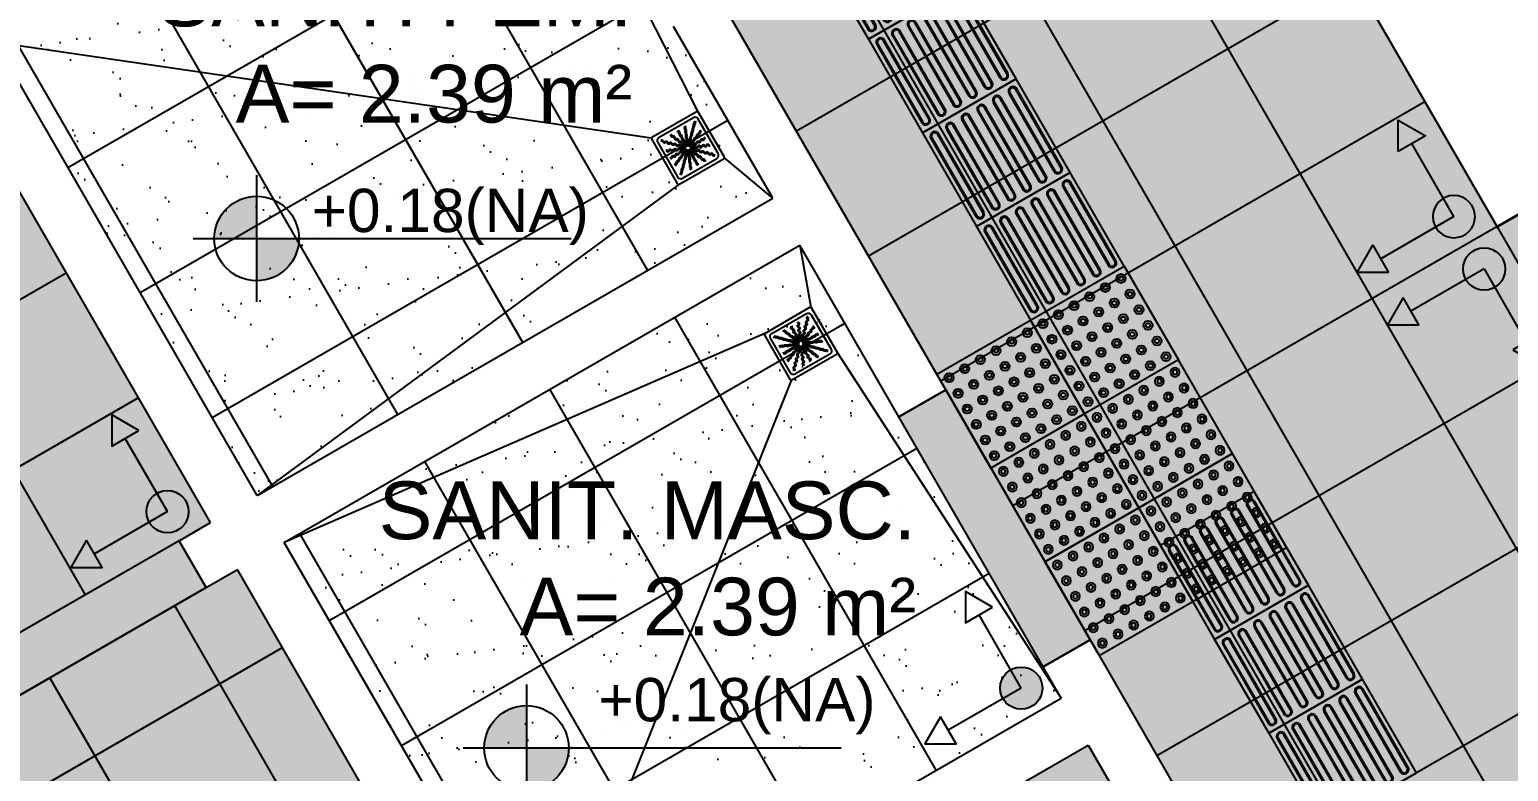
# Model space of a CAD drawing. Header units: millimetres. Extents: x 302 to 436, y 121 to 202.
# Drawn here: x 359.771 to 363.871, y 169.625 to 171.682 of the extents above; entities that cross this region are included whole.
import ezdxf

# ---------------------------------------------------------------- set-up
doc = ezdxf.new("R2010")
doc.units = ezdxf.units.MM
for name, color, linetype in [('01', 1, 'Continuous'), ('A-PAREDE', 5, 'Continuous'), ('A-PISOS', 2, 'Continuous'), ('A-PISOS-NIVEL', 1, 'Continuous'), ('A-SOLEIRA', 1, 'Continuous'), ('AR-ESQ', 2, 'Continuous'), ('AR-HACH', 252, 'Continuous'), ('AR-ID-PIS', 1, 'Continuous'), ('ARQ-CTA-1_025', 1, 'Continuous'), ('ARQ-SMB-1_050', 1, 'Continuous'), ('ARQ-SMB-1_100', 1, 'Continuous'), ('ARQ-TXT-1_100', 2, 'Continuous'), ('ARQ_PISOTÁTIL', 8, 'Continuous')]:
    doc.layers.add(name, color=color, linetype=linetype)
doc.styles.add('ESC-50-A20', font='arial.ttf', dxfattribs={"height": 0.1})
pattern_1 = [(37.5, (148.40046, 130.1281), (-0.00640013, 0.1957653), [0, -0.154432, 0, -0.17272, 0, -0.1651]), (7.5, (148.40046, 130.1281), (0.1798093, 0.28673004), [0, -0.083312, 0, -0.139192, 0, -0.05334]), (327.5, (148.2755, 130.1281), (0.31639695, 0.00057487), [0, -0.0508, 0, -0.18288, 0, -0.23876]), (317.5, (148.2755, 130.1281), (0.30542258, 0.08917173), [0, -0.0254, 0, -0.119888, 0, -0.13716])]

# ---------------------------------------------------------------- blocks, each defined once
blk = doc.blocks.new('A$C0271154C')
at = {"layer": 'ARQ_PISOTÁTIL'}
h = blk.add_hatch(color=152, dxfattribs=at)
h.dxf.hatch_style = 1
h.paths.add_polyline_path([(0.3, 0), (0.3, 0.3), (0, 0.3), (0, 0)])
at = {"layer": 'ARQ_PISOTÁTIL', "color": 1}
blk.add_lwpolyline([(0.3, 0), (0.3, 0.3), (0, 0.3), (0, 0)], close=True, dxfattribs=at)
at = {"layer": 'ARQ_PISOTÁTIL', "color": 250}
for points in [[(0.275, 0.2875), (0.025, 0.2875, 1), (0.025, 0.2625), (0.275, 0.2625, 1)], [(0.275, 0.2845), (0.025, 0.2845, 1), (0.025, 0.2655), (0.275, 0.2655, 1)], [(0.275, 0.2375), (0.025, 0.2375, 1), (0.025, 0.2125), (0.275, 0.2125, 1)], [(0.275, 0.2345), (0.025, 0.2345, 1), (0.025, 0.2155), (0.275, 0.2155, 1)], [(0.275, 0.1875), (0.025, 0.1875, 1), (0.025, 0.1625), (0.275, 0.1625, 1)], [(0.275, 0.1845), (0.025, 0.1845, 1), (0.025, 0.1655), (0.275, 0.1655, 1)], [(0.275, 0.1375), (0.025, 0.1375, 1), (0.025, 0.1125), (0.275, 0.1125, 1)], [(0.275, 0.1345), (0.025, 0.1345, 1), (0.025, 0.1155), (0.275, 0.1155, 1)], [(0.275, 0.0875), (0.025, 0.0875, 1), (0.025, 0.0625), (0.275, 0.0625, 1)], [(0.275, 0.0845), (0.025, 0.0845, 1), (0.025, 0.0655), (0.275, 0.0655, 1)], [(0.275, 0.0375), (0.025, 0.0375, 1), (0.025, 0.0125), (0.275, 0.0125, 1)], [(0.275, 0.0345), (0.025, 0.0345, 1), (0.025, 0.0155), (0.275, 0.0155, 1)]]:
    blk.add_lwpolyline(points, format="xyb", close=True, dxfattribs=at)
blk = doc.blocks.new('ind-pis')
at = {"layer": 'AR-ID-PIS'}
h = blk.add_hatch(color=252, dxfattribs=at)
h.dxf.hatch_style = 1
edge = h.paths.add_edge_path()
edge.add_arc((0, 0), 0.05, 0, 360)
for q in [(-0.2, 0), (0, -0.1995)]:
    blk.add_line((0, 0), q, dxfattribs=at)
for points in [[(-0.2, 0.0371), (-0.2642, 0), (-0.2, -0.0371)], [(-0.0371, -0.1995), (0, -0.2638), (0.0371, -0.1995)]]:
    blk.add_lwpolyline(points, close=True, dxfattribs=at)
blk.add_circle((0, 0), 0.05, dxfattribs=at)
blk = doc.blocks.new('FNDE-Nível Planta-1_050')
at = {"linetype": 'Continuous', "ltscale": 0.5}
h = blk.add_hatch(color=251, dxfattribs=at)
h.paths.add_polyline_path([(135.6984, 5.8271), (135.6984, 5.8943, 0.414214), (135.6312, 5.8271)])
h.paths.add_polyline_path([(135.6984, 5.8271), (135.6984, 5.7599, 0.414214), (135.7656, 5.8271)])
at = {"color": 251}
for p, q in [((135.6984, 5.9279), (135.6984, 5.7263)), ((135.5976, 5.8271), (135.7656, 5.8271)), ((135.7656, 5.8271), (136.1984, 5.8271))]:
    blk.add_line(p, q, dxfattribs=at)
blk.add_circle((135.6984, 5.8271), 0.0672, dxfattribs=at)
blk = doc.blocks.new('A$C50E27BFE')
at = {"layer": 'ARQ_PISOTÁTIL'}
h = blk.add_hatch(color=150, dxfattribs=at)
h.dxf.hatch_style = 1
h.paths.add_polyline_path([(0, 0), (0, 0.3), (0.3, 0.3), (0.3, 0)])
at = {"layer": 'ARQ_PISOTÁTIL', "color": 1}
blk.add_lwpolyline([(0, 0), (0, 0.3), (0.3, 0.3), (0.3, 0)], close=True, dxfattribs=at)
at = {"layer": 'ARQ_PISOTÁTIL', "color": 250}
for centre, radius in [((0.025, 0.275), 0.0125), ((0.075, 0.275), 0.0125), ((0.125, 0.275), 0.0125), ((0.175, 0.275), 0.0125), ((0.225, 0.275), 0.0125), ((0.275, 0.275), 0.0125), ((0.025, 0.275), 0.00625), ((0.075, 0.275), 0.00625), ((0.125, 0.275), 0.00625), ((0.175, 0.275), 0.00625), ((0.225, 0.275), 0.00625), ((0.275, 0.275), 0.00625), ((0.025, 0.225), 0.0125), ((0.025, 0.225), 0.00625), ((0.075, 0.225), 0.0125), ((0.075, 0.225), 0.00625), ((0.125, 0.225), 0.0125), ((0.125, 0.225), 0.00625), ((0.175, 0.225), 0.0125), ((0.175, 0.225), 0.00625), ((0.225, 0.225), 0.0125), ((0.225, 0.225), 0.00625), ((0.275, 0.225), 0.0125), ((0.275, 0.225), 0.00625), ((0.025, 0.175), 0.0125), ((0.025, 0.175), 0.00625), ((0.075, 0.175), 0.0125), ((0.075, 0.175), 0.00625), ((0.125, 0.175), 0.0125), ((0.125, 0.175), 0.00625), ((0.175, 0.175), 0.0125), ((0.175, 0.175), 0.00625), ((0.225, 0.175), 0.0125), ((0.225, 0.175), 0.00625), ((0.275, 0.175), 0.0125), ((0.275, 0.175), 0.00625), ((0.025, 0.125), 0.0125), ((0.025, 0.125), 0.00625), ((0.075, 0.125), 0.0125), ((0.075, 0.125), 0.00625), ((0.125, 0.125), 0.0125), ((0.125, 0.125), 0.00625), ((0.175, 0.125), 0.0125), ((0.175, 0.125), 0.00625), ((0.225, 0.125), 0.0125), ((0.225, 0.125), 0.00625), ((0.275, 0.125), 0.0125), ((0.275, 0.125), 0.00625), ((0.025, 0.075), 0.0125), ((0.075, 0.075), 0.0125), ((0.125, 0.075), 0.0125), ((0.175, 0.075), 0.0125), ((0.225, 0.075), 0.0125), ((0.275, 0.075), 0.0125), ((0.025, 0.075), 0.00625), ((0.075, 0.075), 0.00625), ((0.125, 0.075), 0.00625), ((0.175, 0.075), 0.00625), ((0.225, 0.075), 0.00625), ((0.275, 0.075), 0.00625), ((0.025, 0.025), 0.0125), ((0.025, 0.025), 0.00625), ((0.075, 0.025), 0.0125), ((0.075, 0.025), 0.00625), ((0.125, 0.025), 0.0125), ((0.125, 0.025), 0.00625), ((0.175, 0.025), 0.0125), ((0.175, 0.025), 0.00625), ((0.225, 0.025), 0.0125), ((0.225, 0.025), 0.00625), ((0.275, 0.025), 0.0125), ((0.275, 0.025), 0.00625)]:
    blk.add_circle(centre, radius, dxfattribs=at)
blk = doc.blocks.new('A$C29B145EC')
at = {"layer": '01', "color": 251, "ltscale": 10}
for p, q in [((0, 0.688), (0, 0.012)), ((0.688, 0.7), (0.012, 0.7)), ((0.047, 0.607), (0.047, 0.093)), ((0.607, 0.653), (0.093, 0.653)), ((0.653, 0.093), (0.653, 0.607)), ((0.7, 0.012), (0.7, 0.688)), ((0.323, 0.393), (0.312, 0.383)), ((0.341, 0.4), (0.327, 0.395)), ((0.361, 0.4), (0.346, 0.401)), ((0.379, 0.392), (0.366, 0.398)), ((0.393, 0.377), (0.383, 0.388)), ((0.3, 0.361), (0.299, 0.346)), ((0.3, 0.341), (0.305, 0.327)), ((0.308, 0.379), (0.302, 0.366)), ((0.307, 0.323), (0.317, 0.312)), ((0.321, 0.308), (0.334, 0.302)), ((0.339, 0.3), (0.354, 0.299)), ((0.359, 0.3), (0.373, 0.305)), ((0.377, 0.307), (0.388, 0.317)), ((0.392, 0.321), (0.398, 0.334)), ((0.4, 0.359), (0.395, 0.373)), ((0.4, 0.339), (0.401, 0.354)), ((0.012, 0), (0.688, 0)), ((0.093, 0.047), (0.607, 0.047))]:
    blk.add_line(p, q, dxfattribs=at)
blk.add_circle((0.35, 0.35), 0.0321, dxfattribs=at)
for centre, radius, start, end in [((0.012, 0.688), 0.0117, 90, 180), ((0.093, 0.607), 0.0467, 90, 180), ((0.1, 0.6), 0.0117, 178.1581, 180), ((0.084, 0.576), 0.0245, 45, 79.4403), ((0.102, 0.635), 0.0245, 259.2868, 261.8122), ((0.095, 0.586), 0.0245, 45, 81.8122), ((0.084, 0.576), 0.0245, 8.1878, 45), ((0.133, 0.583), 0.0245, 188.1878, 225), ((0.095, 0.586), 0.0245, 8.1878, 45), ((0.143, 0.594), 0.0245, 188.1878, 225), ((0.143, 0.594), 0.0245, 225, 261.8122), ((0.261, 0.595), 0.0245, 165.6878, 202.5), ((0.213, 0.607), 0.0245, 345.6878, 11.3885), ((0.261, 0.595), 0.0245, 202.5, 239.3122), ((0.275, 0.6), 0.0245, 165.6878, 202.5), ((0.227, 0.612), 0.0245, 345.6878, 358.0205), ((0.275, 0.6), 0.0245, 202.5, 239.3122), ((0.25, 0.558), 0.0245, 22.5, 59.3122), ((0.361, 0.61), 0.0245, 177.0718, 216.8122), ((0.322, 0.581), 0.0245, 0, 36.8122), ((0.322, 0.581), 0.0245, 323.1878, 0), ((0.376, 0.61), 0.0245, 177.0718, 216.8122), ((0.337, 0.581), 0.0245, 0, 36.8122), ((0.337, 0.581), 0.0245, 323.1878, 0), ((0.46, 0.586), 0.0245, 157.5, 194.3122), ((0.413, 0.574), 0.0245, 337.5, 14.3122), ((0.46, 0.586), 0.0245, 120.6878, 157.5), ((0.435, 0.628), 0.0245, 300.6878, 317.2021), ((0.474, 0.58), 0.0245, 157.5, 194.3122), ((0.426, 0.568), 0.0245, 337.5, 14.3122), ((0.474, 0.58), 0.0245, 120.6878, 157.5), ((0.448, 0.622), 0.0245, 300.6878, 333.4223), ((0.583, 0.567), 0.0245, 135, 171.8122), ((0.583, 0.567), 0.0245, 98.1878, 135), ((0.594, 0.557), 0.0245, 135, 171.8122), ((0.594, 0.557), 0.0245, 98.1878, 135), ((0.576, 0.616), 0.0245, 278.1878, 315), ((0.586, 0.605), 0.0245, 278.1878, 315), ((0.576, 0.616), 0.0245, 315, 349.4403), ((0.586, 0.605), 0.0245, 315, 351.8122), ((0.607, 0.607), 0.0467, 0, 90), ((0.688, 0.688), 0.0117, 0, 90), ((0.078, 0.448), 0.0245, 30.6878, 63.4223), ((0.072, 0.435), 0.0245, 30.6878, 47.2021), ((0.114, 0.46), 0.0245, 210.6878, 247.5), ((0.12, 0.474), 0.0245, 210.6878, 247.5), ((0.114, 0.46), 0.0245, 247.5, 284.3122), ((0.12, 0.474), 0.0245, 247.5, 284.3122), ((0.133, 0.583), 0.0245, 225, 261.8122), ((0.126, 0.413), 0.0245, 67.5, 104.3122), ((0.132, 0.426), 0.0245, 67.5, 104.3122), ((0.126, 0.535), 0.0245, 45, 81.8122), ((0.126, 0.413), 0.0245, 30.6878, 67.5), ((0.136, 0.545), 0.0245, 45, 81.8122), ((0.132, 0.426), 0.0245, 30.6878, 67.5), ((0.126, 0.535), 0.0245, 8.1878, 45), ((0.168, 0.438), 0.0245, 210.6878, 247.5), ((0.174, 0.542), 0.0245, 188.1878, 225), ((0.136, 0.545), 0.0245, 8.1878, 45), ((0.174, 0.451), 0.0245, 210.6878, 247.5), ((0.174, 0.542), 0.0245, 225, 261.8122), ((0.168, 0.438), 0.0245, 247.5, 284.3122), ((0.185, 0.552), 0.0245, 188.1878, 225), ((0.174, 0.451), 0.0245, 247.5, 284.3122), ((0.185, 0.552), 0.0245, 225, 261.8122), ((0.167, 0.493), 0.0245, 45, 81.8122), ((0.18, 0.39), 0.0245, 67.5, 104.3122), ((0.186, 0.404), 0.0245, 67.5, 104.3122), ((0.178, 0.504), 0.0245, 45, 81.8122), ((0.167, 0.493), 0.0245, 8.1878, 45), ((0.18, 0.39), 0.0245, 30.6878, 67.5), ((0.216, 0.501), 0.0245, 188.1878, 225), ((0.178, 0.504), 0.0245, 8.1878, 45), ((0.186, 0.404), 0.0245, 30.6878, 67.5), ((0.216, 0.501), 0.0245, 225, 261.8122), ((0.222, 0.415), 0.0245, 210.6878, 247.5), ((0.226, 0.511), 0.0245, 188.1878, 225), ((0.228, 0.429), 0.0245, 210.6878, 247.5), ((0.226, 0.511), 0.0245, 225, 261.8122), ((0.209, 0.452), 0.0245, 45, 81.8122), ((0.222, 0.415), 0.0245, 247.5, 284.3122), ((0.228, 0.429), 0.0245, 247.5, 284.3122), ((0.219, 0.463), 0.0245, 45, 81.8122), ((0.209, 0.452), 0.0245, 8.1878, 45), ((0.234, 0.368), 0.0245, 67.5, 104.3122), ((0.257, 0.459), 0.0245, 188.1878, 225), ((0.24, 0.382), 0.0245, 67.5, 104.3122), ((0.219, 0.463), 0.0245, 8.1878, 45), ((0.257, 0.459), 0.0245, 225, 261.8122), ((0.267, 0.47), 0.0245, 188.1878, 225), ((0.234, 0.368), 0.0245, 30.6878, 67.5), ((0.236, 0.553), 0.0245, 22.5, 59.3122), ((0.24, 0.382), 0.0245, 30.6878, 67.5), ((0.267, 0.47), 0.0245, 225, 261.8122), ((0.25, 0.411), 0.0245, 45, 81.8122), ((0.236, 0.553), 0.0245, 345.6878, 22.5), ((0.283, 0.541), 0.0245, 165.6878, 202.5), ((0.283, 0.541), 0.0245, 202.5, 239.3122), ((0.282, 0.407), 0.0245, 210.6878, 247.5), ((0.26, 0.421), 0.0245, 45, 81.8122), ((0.25, 0.411), 0.0245, 8.1878, 45), ((0.258, 0.499), 0.0245, 22.5, 59.3122), ((0.25, 0.558), 0.0245, 345.6878, 22.5), ((0.297, 0.546), 0.0245, 165.6878, 202.5), ((0.282, 0.407), 0.0245, 247.5, 284.3122), ((0.297, 0.546), 0.0245, 202.5, 239.3122), ((0.298, 0.418), 0.0245, 188.1878, 225), ((0.26, 0.421), 0.0245, 8.1878, 45), ((0.258, 0.499), 0.0245, 345.6878, 22.5), ((0.306, 0.487), 0.0245, 165.6878, 202.5), ((0.298, 0.418), 0.0245, 225, 261.8122), ((0.306, 0.487), 0.0245, 202.5, 239.3122), ((0.272, 0.504), 0.0245, 22.5, 59.3122), ((0.309, 0.429), 0.0245, 188.1878, 225), ((0.294, 0.359), 0.0245, 67.5, 104.3122), ((0.309, 0.429), 0.0245, 225, 261.8122), ((0.281, 0.445), 0.0245, 22.5, 59.3122), ((0.272, 0.504), 0.0245, 345.6878, 22.5), ((0.32, 0.492), 0.0245, 165.6878, 202.5), ((0.291, 0.37), 0.0245, 45, 81.8122), ((0.32, 0.492), 0.0245, 202.5, 239.3122), ((0.281, 0.445), 0.0245, 345.6878, 22.5), ((0.328, 0.433), 0.0245, 165.6878, 202.5), ((0.302, 0.38), 0.0245, 45, 81.8122), ((0.328, 0.433), 0.0245, 202.5, 239.3122), ((0.295, 0.45), 0.0245, 22.5, 59.3122), ((0.291, 0.37), 0.0245, 34.116, 45), ((0.303, 0.391), 0.0245, 22.5, 59.3122), ((0.295, 0.45), 0.0245, 345.6878, 22.5), ((0.342, 0.438), 0.0245, 165.6878, 202.5), ((0.342, 0.438), 0.0245, 202.5, 239.3122), ((0.302, 0.38), 0.0245, 31.4707, 45), ((0.303, 0.391), 0.0245, 11.616, 22.5), ((0.317, 0.396), 0.0245, 22.5, 59.3122), ((0.361, 0.552), 0.0245, 143.1878, 180), ((0.361, 0.552), 0.0245, 180, 216.8122), ((0.362, 0.493), 0.0245, 143.1878, 180), ((0.362, 0.493), 0.0245, 180, 216.8122), ((0.362, 0.435), 0.0245, 143.1878, 180), ((0.362, 0.435), 0.0245, 180, 216.8122), ((0.317, 0.396), 0.0245, 8.9707, 22.5), ((0.322, 0.522), 0.0245, 0, 36.8122), ((0.322, 0.522), 0.0245, 323.1878, 0), ((0.322, 0.464), 0.0245, 0, 36.8122), ((0.322, 0.464), 0.0245, 323.1878, 0), ((0.322, 0.405), 0.0245, 0, 36.8122), ((0.322, 0.405), 0.0245, 349.116, 0), ((0.376, 0.552), 0.0245, 143.1878, 180), ((0.376, 0.552), 0.0245, 180, 216.8122), ((0.376, 0.493), 0.0245, 143.1878, 180), ((0.376, 0.493), 0.0245, 180, 216.8122), ((0.376, 0.435), 0.0245, 143.1878, 180), ((0.376, 0.435), 0.0245, 180, 216.8122), ((0.337, 0.522), 0.0245, 0, 36.8122), ((0.337, 0.522), 0.0245, 323.1878, 0), ((0.337, 0.464), 0.0245, 0, 36.8122), ((0.337, 0.464), 0.0245, 323.1878, 0), ((0.337, 0.405), 0.0245, 0, 36.8122), ((0.337, 0.405), 0.0245, 346.4707, 0), ((0.346, 0.412), 0.0245, 326.616, 337.5), ((0.346, 0.412), 0.0245, 337.5, 14.3122), ((0.393, 0.424), 0.0245, 157.5, 194.3122), ((0.393, 0.424), 0.0245, 120.6878, 157.5), ((0.359, 0.406), 0.0245, 323.9707, 337.5), ((0.368, 0.466), 0.0245, 300.6878, 337.5), ((0.407, 0.418), 0.0245, 157.5, 194.3122), ((0.359, 0.406), 0.0245, 337.5, 14.3122), ((0.37, 0.409), 0.0245, 304.116, 315), ((0.407, 0.418), 0.0245, 120.6878, 157.5), ((0.37, 0.409), 0.0245, 315, 351.8122), ((0.415, 0.478), 0.0245, 157.5, 194.3122), ((0.368, 0.466), 0.0245, 337.5, 14.3122), ((0.415, 0.478), 0.0245, 120.6878, 157.5), ((0.382, 0.46), 0.0245, 300.6878, 337.5), ((0.418, 0.402), 0.0245, 135, 171.8122), ((0.38, 0.398), 0.0245, 315, 351.8122), ((0.391, 0.397), 0.0245, 292.5, 329.3122), ((0.418, 0.402), 0.0245, 98.1878, 135), ((0.39, 0.52), 0.0245, 300.6878, 337.5), ((0.382, 0.46), 0.0245, 337.5, 14.3122), ((0.429, 0.391), 0.0245, 135, 171.8122), ((0.429, 0.472), 0.0245, 157.5, 194.3122), ((0.429, 0.472), 0.0245, 120.6878, 157.5), ((0.429, 0.391), 0.0245, 98.1878, 135), ((0.433, 0.372), 0.0245, 112.5, 149.3122), ((0.438, 0.532), 0.0245, 157.5, 194.3122), ((0.39, 0.52), 0.0245, 337.5, 14.3122), ((0.411, 0.45), 0.0245, 278.1878, 315), ((0.438, 0.532), 0.0245, 120.6878, 157.5), ((0.404, 0.514), 0.0245, 300.6878, 337.5), ((0.433, 0.372), 0.0245, 75.6878, 112.5), ((0.413, 0.574), 0.0245, 300.6878, 337.5), ((0.421, 0.44), 0.0245, 278.1878, 315), ((0.451, 0.526), 0.0245, 157.5, 194.3122), ((0.404, 0.514), 0.0245, 337.5, 14.3122), ((0.411, 0.45), 0.0245, 315, 351.8122), ((0.451, 0.526), 0.0245, 120.6878, 157.5), ((0.459, 0.443), 0.0245, 135, 171.8122), ((0.445, 0.419), 0.0245, 255.6878, 292.5), ((0.426, 0.568), 0.0245, 300.6878, 337.5), ((0.421, 0.44), 0.0245, 315, 351.8122), ((0.459, 0.443), 0.0245, 98.1878, 135), ((0.45, 0.405), 0.0245, 255.6878, 292.5), ((0.47, 0.433), 0.0245, 135, 171.8122), ((0.47, 0.433), 0.0245, 98.1878, 135), ((0.445, 0.419), 0.0245, 292.5, 329.3122), ((0.452, 0.491), 0.0245, 278.1878, 315), ((0.45, 0.405), 0.0245, 292.5, 329.3122), ((0.463, 0.481), 0.0245, 278.1878, 315), ((0.487, 0.394), 0.0245, 112.5, 149.3122), ((0.452, 0.491), 0.0245, 315, 351.8122), ((0.492, 0.38), 0.0245, 112.5, 149.3122), ((0.501, 0.484), 0.0245, 135, 171.8122), ((0.487, 0.394), 0.0245, 75.6878, 112.5), ((0.463, 0.481), 0.0245, 315, 351.8122), ((0.501, 0.484), 0.0245, 98.1878, 135), ((0.492, 0.38), 0.0245, 75.6878, 112.5), ((0.511, 0.474), 0.0245, 135, 171.8122), ((0.499, 0.442), 0.0245, 255.6878, 292.5), ((0.511, 0.474), 0.0245, 98.1878, 135), ((0.493, 0.533), 0.0245, 278.1878, 315), ((0.504, 0.428), 0.0245, 255.6878, 292.5), ((0.504, 0.522), 0.0245, 278.1878, 315), ((0.499, 0.442), 0.0245, 292.5, 329.3122), ((0.493, 0.533), 0.0245, 315, 351.8122), ((0.504, 0.428), 0.0245, 292.5, 329.3122), ((0.542, 0.526), 0.0245, 135, 171.8122), ((0.541, 0.417), 0.0245, 112.5, 149.3122), ((0.504, 0.522), 0.0245, 315, 351.8122), ((0.542, 0.526), 0.0245, 98.1878, 135), ((0.546, 0.403), 0.0245, 112.5, 149.3122), ((0.552, 0.515), 0.0245, 135, 171.8122), ((0.541, 0.417), 0.0245, 75.6878, 112.5), ((0.552, 0.515), 0.0245, 98.1878, 135), ((0.546, 0.403), 0.0245, 75.6878, 112.5), ((0.535, 0.574), 0.0245, 278.1878, 315), ((0.553, 0.464), 0.0245, 255.6878, 292.5), ((0.545, 0.564), 0.0245, 278.1878, 315), ((0.535, 0.574), 0.0245, 315, 351.8122), ((0.558, 0.45), 0.0245, 255.6878, 292.5), ((0.553, 0.464), 0.0245, 292.5, 329.3122), ((0.545, 0.564), 0.0245, 315, 351.8122), ((0.558, 0.45), 0.0245, 292.5, 329.3122), ((0.595, 0.439), 0.0245, 112.5, 149.3122), ((0.6, 0.425), 0.0245, 112.5, 149.3122), ((0.595, 0.439), 0.0245, 75.6878, 112.5), ((0.6, 0.425), 0.0245, 75.6878, 112.5), ((0.607, 0.487), 0.0245, 255.6878, 281.3885), ((0.612, 0.473), 0.0245, 255.6878, 268.0205), ((0.09, 0.376), 0.0245, 267.0718, 270), ((0.09, 0.361), 0.0245, 267.0718, 270), ((0.088, 0.227), 0.0245, 75.6878, 88.0205), ((0.093, 0.213), 0.0245, 75.6878, 101.3885), ((0.09, 0.376), 0.0245, 270, 306.8122), ((0.09, 0.361), 0.0245, 270, 306.8122), ((0.1, 0.275), 0.0245, 255.6878, 292.5), ((0.105, 0.261), 0.0245, 255.6878, 292.5), ((0.119, 0.337), 0.0245, 90, 126.8122), ((0.119, 0.322), 0.0245, 90, 126.8122), ((0.1, 0.275), 0.0245, 292.5, 329.3122), ((0.105, 0.261), 0.0245, 292.5, 329.3122), ((0.119, 0.337), 0.0245, 53.1878, 90), ((0.119, 0.322), 0.0245, 53.1878, 90), ((0.142, 0.25), 0.0245, 112.5, 149.3122), ((0.147, 0.236), 0.0245, 112.5, 149.3122), ((0.142, 0.25), 0.0245, 75.6878, 112.5), ((0.148, 0.376), 0.0245, 233.1878, 270), ((0.148, 0.361), 0.0245, 233.1878, 270), ((0.147, 0.236), 0.0245, 75.6878, 112.5), ((0.148, 0.376), 0.0245, 270, 306.8122), ((0.148, 0.361), 0.0245, 270, 306.8122), ((0.154, 0.297), 0.0245, 255.6878, 292.5), ((0.159, 0.283), 0.0245, 255.6878, 292.5), ((0.178, 0.337), 0.0245, 90, 126.8122), ((0.178, 0.322), 0.0245, 90, 126.8122), ((0.154, 0.297), 0.0245, 292.5, 329.3122), ((0.159, 0.283), 0.0245, 292.5, 329.3122), ((0.196, 0.178), 0.0245, 135, 171.8122), ((0.196, 0.272), 0.0245, 112.5, 149.3122), ((0.178, 0.337), 0.0245, 53.1878, 90), ((0.178, 0.322), 0.0245, 53.1878, 90), ((0.196, 0.178), 0.0245, 98.1878, 135), ((0.201, 0.258), 0.0245, 112.5, 149.3122), ((0.196, 0.272), 0.0245, 75.6878, 112.5), ((0.207, 0.167), 0.0245, 98.1878, 135), ((0.207, 0.376), 0.0245, 233.1878, 270), ((0.207, 0.362), 0.0245, 233.1878, 270), ((0.201, 0.258), 0.0245, 75.6878, 112.5), ((0.189, 0.226), 0.0245, 278.1878, 315), ((0.208, 0.32), 0.0245, 255.6878, 292.5), ((0.199, 0.216), 0.0245, 278.1878, 315), ((0.189, 0.226), 0.0245, 315, 351.8122), ((0.207, 0.376), 0.0245, 270, 306.8122), ((0.207, 0.362), 0.0245, 270, 306.8122), ((0.213, 0.306), 0.0245, 255.6878, 292.5), ((0.237, 0.219), 0.0245, 135, 171.8122), ((0.208, 0.32), 0.0245, 292.5, 329.3122), ((0.199, 0.216), 0.0245, 315, 351.8122), ((0.237, 0.219), 0.0245, 98.1878, 135), ((0.236, 0.337), 0.0245, 90, 126.8122), ((0.236, 0.322), 0.0245, 90, 126.8122), ((0.213, 0.306), 0.0245, 292.5, 329.3122), ((0.248, 0.209), 0.0245, 135, 171.8122), ((0.25, 0.295), 0.0245, 112.5, 149.3122), ((0.248, 0.209), 0.0245, 98.1878, 135), ((0.255, 0.281), 0.0245, 112.5, 149.3122), ((0.23, 0.267), 0.0245, 278.1878, 315), ((0.236, 0.337), 0.0245, 53.1878, 90), ((0.236, 0.322), 0.0245, 53.1878, 90), ((0.25, 0.295), 0.0245, 75.6878, 112.5), ((0.241, 0.257), 0.0245, 278.1878, 315), ((0.255, 0.281), 0.0245, 75.6878, 112.5), ((0.23, 0.267), 0.0245, 315, 351.8122), ((0.265, 0.376), 0.0245, 233.1878, 270), ((0.265, 0.362), 0.0245, 233.1878, 270), ((0.279, 0.26), 0.0245, 135, 171.8122), ((0.276, 0.393), 0.0245, 210.6878, 247.5), ((0.262, 0.342), 0.0245, 255.6878, 292.5), ((0.241, 0.257), 0.0245, 315, 351.8122), ((0.267, 0.328), 0.0245, 255.6878, 292.5), ((0.279, 0.26), 0.0245, 98.1878, 135), ((0.265, 0.376), 0.0245, 270, 306.8122), ((0.265, 0.362), 0.0245, 270, 306.8122), ((0.289, 0.25), 0.0245, 135, 171.8122), ((0.276, 0.393), 0.0245, 247.5, 284.3122), ((0.262, 0.342), 0.0245, 292.5, 329.3122), ((0.289, 0.25), 0.0245, 98.1878, 135), ((0.296, 0.186), 0.0245, 157.5, 194.3122), ((0.296, 0.186), 0.0245, 120.6878, 157.5), ((0.271, 0.309), 0.0245, 278.1878, 315), ((0.267, 0.328), 0.0245, 292.5, 329.3122), ((0.295, 0.337), 0.0245, 90, 126.8122), ((0.295, 0.322), 0.0245, 90, 126.8122), ((0.288, 0.346), 0.0245, 67.5, 104.3122), ((0.304, 0.317), 0.0245, 112.5, 149.3122), ((0.271, 0.228), 0.0245, 300.6878, 337.5), ((0.282, 0.298), 0.0245, 278.1878, 315), ((0.31, 0.18), 0.0245, 120.6878, 157.5), ((0.309, 0.303), 0.0245, 112.5, 149.3122), ((0.271, 0.309), 0.0245, 315, 351.8122), ((0.304, 0.317), 0.0245, 98.9707, 112.5), ((0.318, 0.24), 0.0245, 157.5, 194.3122), ((0.271, 0.228), 0.0245, 337.5, 14.3122), ((0.295, 0.337), 0.0245, 76.4707, 90), ((0.295, 0.322), 0.0245, 79.116, 90), ((0.32, 0.302), 0.0245, 135, 171.8122), ((0.318, 0.24), 0.0245, 120.6878, 157.5), ((0.285, 0.222), 0.0245, 300.6878, 337.5), ((0.288, 0.346), 0.0245, 56.616, 67.5), ((0.282, 0.298), 0.0245, 315, 351.8122), ((0.309, 0.303), 0.0245, 101.616, 112.5), ((0.294, 0.359), 0.0245, 53.9707, 67.5), ((0.32, 0.302), 0.0245, 121.4707, 135), ((0.33, 0.291), 0.0245, 135, 171.8122), ((0.293, 0.282), 0.0245, 300.6878, 337.5), ((0.285, 0.222), 0.0245, 337.5, 14.3122), ((0.332, 0.234), 0.0245, 157.5, 194.3122), ((0.332, 0.234), 0.0245, 120.6878, 157.5), ((0.33, 0.291), 0.0245, 124.116, 135), ((0.341, 0.294), 0.0245, 157.5, 194.3122), ((0.293, 0.282), 0.0245, 337.5, 14.3122), ((0.341, 0.294), 0.0245, 143.9707, 157.5), ((0.307, 0.276), 0.0245, 300.6878, 337.5), ((0.307, 0.276), 0.0245, 337.5, 14.3122), ((0.354, 0.288), 0.0245, 157.5, 194.3122), ((0.354, 0.288), 0.0245, 146.616, 157.5), ((0.363, 0.295), 0.0245, 166.4707, 180), ((0.363, 0.295), 0.0245, 180, 216.8122), ((0.363, 0.236), 0.0245, 143.1878, 180), ((0.363, 0.236), 0.0245, 180, 216.8122), ((0.363, 0.178), 0.0245, 143.1878, 180), ((0.324, 0.265), 0.0245, 0, 36.8122), ((0.324, 0.265), 0.0245, 323.1878, 0), ((0.324, 0.207), 0.0245, 0, 36.8122), ((0.324, 0.207), 0.0245, 323.1878, 0), ((0.378, 0.295), 0.0245, 169.116, 180), ((0.378, 0.295), 0.0245, 180, 216.8122), ((0.378, 0.236), 0.0245, 143.1878, 180), ((0.378, 0.236), 0.0245, 180, 216.8122), ((0.378, 0.178), 0.0245, 143.1878, 180), ((0.338, 0.265), 0.0245, 0, 36.8122), ((0.338, 0.265), 0.0245, 323.1878, 0), ((0.338, 0.207), 0.0245, 0, 36.8122), ((0.338, 0.207), 0.0245, 323.1878, 0), ((0.383, 0.304), 0.0245, 188.9707, 202.5), ((0.383, 0.304), 0.0245, 202.5, 239.3122), ((0.358, 0.262), 0.0245, 22.5, 59.3122), ((0.397, 0.309), 0.0245, 191.616, 202.5), ((0.397, 0.309), 0.0245, 202.5, 239.3122), ((0.398, 0.32), 0.0245, 211.4707, 225), ((0.398, 0.32), 0.0245, 225, 261.8122), ((0.358, 0.262), 0.0245, 345.6878, 22.5), ((0.405, 0.25), 0.0245, 165.6878, 202.5), ((0.405, 0.25), 0.0245, 202.5, 239.3122), ((0.372, 0.267), 0.0245, 22.5, 59.3122), ((0.409, 0.33), 0.0245, 214.116, 225), ((0.409, 0.33), 0.0245, 225, 261.8122), ((0.406, 0.341), 0.0245, 233.9707, 247.5), ((0.38, 0.398), 0.0245, 301.4707, 315), ((0.38, 0.208), 0.0245, 22.5, 59.3122), ((0.372, 0.267), 0.0245, 345.6878, 22.5), ((0.391, 0.397), 0.0245, 281.616, 292.5), ((0.391, 0.271), 0.0245, 45, 81.8122), ((0.419, 0.255), 0.0245, 165.6878, 202.5), ((0.419, 0.255), 0.0245, 202.5, 239.3122), ((0.406, 0.341), 0.0245, 247.5, 284.3122), ((0.412, 0.354), 0.0245, 236.616, 247.5), ((0.396, 0.383), 0.0245, 278.9707, 292.5), ((0.405, 0.363), 0.0245, 256.4707, 270), ((0.405, 0.378), 0.0245, 259.116, 270), ((0.412, 0.354), 0.0245, 247.5, 284.3122), ((0.38, 0.208), 0.0245, 345.6878, 22.5), ((0.428, 0.196), 0.0245, 165.6878, 202.5), ((0.405, 0.378), 0.0245, 270, 306.8122), ((0.405, 0.363), 0.0245, 270, 306.8122), ((0.402, 0.282), 0.0245, 45, 81.8122), ((0.396, 0.383), 0.0245, 292.5, 329.3122), ((0.394, 0.213), 0.0245, 22.5, 59.3122), ((0.391, 0.271), 0.0245, 8.1878, 45), ((0.418, 0.293), 0.0245, 67.5, 104.3122), ((0.44, 0.279), 0.0245, 188.1878, 225), ((0.438, 0.358), 0.0245, 112.5, 149.3122), ((0.394, 0.213), 0.0245, 345.6878, 22.5), ((0.442, 0.201), 0.0245, 165.6878, 202.5), ((0.424, 0.307), 0.0245, 67.5, 104.3122), ((0.402, 0.282), 0.0245, 8.1878, 45), ((0.442, 0.201), 0.0245, 202.5, 239.3122), ((0.435, 0.338), 0.0245, 90, 126.8122), ((0.435, 0.324), 0.0245, 90, 126.8122), ((0.44, 0.279), 0.0245, 225, 261.8122), ((0.45, 0.289), 0.0245, 188.1878, 225), ((0.418, 0.293), 0.0245, 30.6878, 67.5), ((0.438, 0.358), 0.0245, 75.6878, 112.5), ((0.424, 0.307), 0.0245, 30.6878, 67.5), ((0.45, 0.289), 0.0245, 225, 261.8122), ((0.435, 0.338), 0.0245, 53.1878, 90), ((0.435, 0.324), 0.0245, 53.1878, 90), ((0.433, 0.23), 0.0245, 45, 81.8122), ((0.46, 0.318), 0.0245, 210.6878, 247.5), ((0.466, 0.332), 0.0245, 210.6878, 247.5), ((0.443, 0.241), 0.0245, 45, 81.8122), ((0.464, 0.378), 0.0245, 233.1878, 270), ((0.464, 0.363), 0.0245, 233.1878, 270), ((0.433, 0.23), 0.0245, 8.1878, 45), ((0.46, 0.318), 0.0245, 247.5, 284.3122), ((0.466, 0.332), 0.0245, 247.5, 284.3122), ((0.481, 0.237), 0.0245, 188.1878, 225), ((0.443, 0.241), 0.0245, 8.1878, 45), ((0.464, 0.378), 0.0245, 270, 306.8122), ((0.464, 0.363), 0.0245, 270, 306.8122), ((0.481, 0.237), 0.0245, 225, 261.8122), ((0.472, 0.271), 0.0245, 67.5, 104.3122), ((0.491, 0.248), 0.0245, 188.1878, 225), ((0.478, 0.285), 0.0245, 67.5, 104.3122), ((0.491, 0.248), 0.0245, 225, 261.8122), ((0.474, 0.189), 0.0245, 45, 81.8122), ((0.493, 0.338), 0.0245, 90, 126.8122), ((0.493, 0.324), 0.0245, 90, 126.8122), ((0.472, 0.271), 0.0245, 30.6878, 67.5), ((0.478, 0.285), 0.0245, 30.6878, 67.5), ((0.484, 0.199), 0.0245, 45, 81.8122), ((0.474, 0.189), 0.0245, 8.1878, 45), ((0.493, 0.338), 0.0245, 53.1878, 90), ((0.493, 0.324), 0.0245, 53.1878, 90), ((0.514, 0.296), 0.0245, 210.6878, 247.5), ((0.522, 0.196), 0.0245, 188.1878, 225), ((0.52, 0.31), 0.0245, 210.6878, 247.5), ((0.484, 0.199), 0.0245, 8.1878, 45), ((0.514, 0.296), 0.0245, 247.5, 284.3122), ((0.522, 0.378), 0.0245, 233.1878, 270), ((0.522, 0.363), 0.0245, 233.1878, 270), ((0.533, 0.207), 0.0245, 188.1878, 225), ((0.52, 0.31), 0.0245, 247.5, 284.3122), ((0.526, 0.249), 0.0245, 67.5, 104.3122), ((0.522, 0.378), 0.0245, 270, 306.8122), ((0.522, 0.363), 0.0245, 270, 306.8122), ((0.532, 0.262), 0.0245, 67.5, 104.3122), ((0.526, 0.249), 0.0245, 30.6878, 67.5), ((0.552, 0.339), 0.0245, 90, 126.8122), ((0.552, 0.324), 0.0245, 90, 126.8122), ((0.532, 0.262), 0.0245, 30.6878, 67.5), ((0.568, 0.274), 0.0245, 210.6878, 247.5), ((0.552, 0.339), 0.0245, 53.1878, 90), ((0.552, 0.324), 0.0245, 53.1878, 90), ((0.574, 0.287), 0.0245, 210.6878, 247.5), ((0.568, 0.274), 0.0245, 247.5, 284.3122), ((0.574, 0.287), 0.0245, 247.5, 284.3122), ((0.581, 0.378), 0.0245, 233.1878, 270), ((0.581, 0.363), 0.0245, 233.1878, 270), ((0.58, 0.226), 0.0245, 67.5, 104.3122), ((0.586, 0.24), 0.0245, 67.5, 104.3122), ((0.581, 0.378), 0.0245, 270, 306.8122), ((0.581, 0.363), 0.0245, 270, 306.8122), ((0.58, 0.226), 0.0245, 30.6878, 67.5), ((0.61, 0.339), 0.0245, 90, 126.8122), ((0.61, 0.324), 0.0245, 90, 126.8122), ((0.586, 0.24), 0.0245, 30.6878, 67.5), ((0.622, 0.252), 0.0245, 210.6878, 243.4223), ((0.628, 0.265), 0.0245, 210.6878, 227.2021), ((0.61, 0.339), 0.0245, 87.0718, 90), ((0.61, 0.324), 0.0245, 87.0718, 90), ((0.012, 0.012), 0.0117, 180, 270), ((0.093, 0.093), 0.0467, 180, 270), ((0.114, 0.095), 0.0245, 135, 171.8122), ((0.065, 0.102), 0.0245, 349.2868, 351.8122), ((0.114, 0.095), 0.0245, 98.1878, 135), ((0.124, 0.084), 0.0245, 135, 169.4403), ((0.124, 0.084), 0.0245, 98.1878, 135), ((0.106, 0.143), 0.0245, 278.1878, 315), ((0.117, 0.133), 0.0245, 278.1878, 315), ((0.106, 0.143), 0.0245, 315, 351.8122), ((0.155, 0.136), 0.0245, 135, 171.8122), ((0.117, 0.133), 0.0245, 315, 351.8122), ((0.155, 0.136), 0.0245, 98.1878, 135), ((0.165, 0.126), 0.0245, 135, 171.8122), ((0.165, 0.126), 0.0245, 98.1878, 135), ((0.148, 0.185), 0.0245, 278.1878, 315), ((0.158, 0.174), 0.0245, 278.1878, 315), ((0.148, 0.185), 0.0245, 315, 351.8122), ((0.158, 0.174), 0.0245, 315, 351.8122), ((0.207, 0.167), 0.0245, 135, 171.8122), ((0.252, 0.078), 0.0245, 120.6878, 153.4223), ((0.226, 0.12), 0.0245, 300.6878, 337.5), ((0.265, 0.072), 0.0245, 120.6878, 137.2021), ((0.274, 0.132), 0.0245, 157.5, 194.3122), ((0.226, 0.12), 0.0245, 337.5, 14.3122), ((0.274, 0.132), 0.0245, 120.6878, 157.5), ((0.24, 0.114), 0.0245, 300.6878, 337.5), ((0.249, 0.174), 0.0245, 300.6878, 337.5), ((0.287, 0.126), 0.0245, 157.5, 194.3122), ((0.24, 0.114), 0.0245, 337.5, 14.3122), ((0.287, 0.126), 0.0245, 120.6878, 157.5), ((0.249, 0.174), 0.0245, 337.5, 14.3122), ((0.262, 0.168), 0.0245, 300.6878, 337.5), ((0.31, 0.18), 0.0245, 157.5, 194.3122), ((0.262, 0.168), 0.0245, 337.5, 14.3122), ((0.363, 0.178), 0.0245, 180, 216.8122), ((0.363, 0.119), 0.0245, 143.1878, 180), ((0.363, 0.119), 0.0245, 180, 216.8122), ((0.324, 0.148), 0.0245, 0, 36.8122), ((0.324, 0.148), 0.0245, 323.1878, 0), ((0.324, 0.09), 0.0245, 0, 36.8122), ((0.324, 0.09), 0.0245, 357.0718, 0), ((0.378, 0.178), 0.0245, 180, 216.8122), ((0.378, 0.119), 0.0245, 143.1878, 180), ((0.378, 0.119), 0.0245, 180, 216.8122), ((0.339, 0.148), 0.0245, 0, 36.8122), ((0.339, 0.148), 0.0245, 323.1878, 0), ((0.339, 0.09), 0.0245, 0, 36.8122), ((0.339, 0.09), 0.0245, 357.0718, 0), ((0.428, 0.196), 0.0245, 202.5, 239.3122), ((0.403, 0.154), 0.0245, 22.5, 59.3122), ((0.403, 0.154), 0.0245, 345.6878, 22.5), ((0.45, 0.142), 0.0245, 165.6878, 202.5), ((0.45, 0.142), 0.0245, 202.5, 239.3122), ((0.417, 0.159), 0.0245, 22.5, 59.3122), ((0.425, 0.1), 0.0245, 22.5, 59.3122), ((0.417, 0.159), 0.0245, 345.6878, 22.5), ((0.464, 0.147), 0.0245, 165.6878, 202.5), ((0.464, 0.147), 0.0245, 202.5, 239.3122), ((0.425, 0.1), 0.0245, 345.6878, 22.5), ((0.473, 0.088), 0.0245, 165.6878, 178.0205), ((0.439, 0.105), 0.0245, 22.5, 59.3122), ((0.439, 0.105), 0.0245, 345.6878, 22.5), ((0.487, 0.093), 0.0245, 165.6878, 191.3885), ((0.522, 0.196), 0.0245, 225, 261.8122), ((0.533, 0.207), 0.0245, 225, 261.8122), ((0.515, 0.148), 0.0245, 45, 81.8122), ((0.526, 0.158), 0.0245, 45, 81.8122), ((0.515, 0.148), 0.0245, 8.1878, 45), ((0.564, 0.155), 0.0245, 188.1878, 225), ((0.526, 0.158), 0.0245, 8.1878, 45), ((0.564, 0.155), 0.0245, 225, 261.8122), ((0.574, 0.165), 0.0245, 188.1878, 225), ((0.574, 0.165), 0.0245, 225, 261.8122), ((0.557, 0.106), 0.0245, 45, 81.8122), ((0.567, 0.117), 0.0245, 45, 81.8122), ((0.557, 0.106), 0.0245, 8.1878, 45), ((0.605, 0.114), 0.0245, 188.1878, 225), ((0.567, 0.117), 0.0245, 8.1878, 45), ((0.605, 0.114), 0.0245, 225, 261.8122), ((0.616, 0.124), 0.0245, 188.1878, 225), ((0.616, 0.124), 0.0245, 225, 259.4403), ((0.598, 0.065), 0.0245, 79.2868, 81.8122), ((0.607, 0.093), 0.0467, 270, 0), ((0.688, 0.012), 0.0117, 270, 0)]:
    blk.add_arc(centre, radius, start, end, dxfattribs=at)

msp = doc.modelspace()

# ---------------------------------------------------------------- hatches: boundary and pattern name
at = {"layer": 'A-PISOS-NIVEL', "ltscale": 10}
h = msp.add_hatch(dxfattribs=at)
h.set_pattern_fill('AR-SAND', color=256, scale=0.004, style=0)
h.set_pattern_definition(pattern_1)
edge = h.paths.add_edge_path()
edge.add_arc((365.6759, 168.7863), 0.1, 0, 360)
edge = h.paths.add_edge_path()
edge.add_arc((364.3277, 171.1257), 0.1, 0, 360)
edge = h.paths.add_edge_path()
edge.add_arc((368.2787, 170.2863), 0.1, 0, 360)
edge = h.paths.add_edge_path()
edge.add_arc((366.9305, 172.6257), 0.1, 0, 360)
edge = h.paths.add_edge_path()
edge.add_arc((363.7851, 168.1273), 0.1, 299.9781, 389.9781)
edge.add_line((363.8717, 168.1773), (363.4719, 168.8703))
edge.add_arc((363.3853, 168.8203), 0.1, 29.9781, 119.9781)
edge.add_line((363.3354, 168.9069), (359.363, 175.7933))
edge.add_line((359.363, 175.7933), (360.5757, 176.4929))
edge.add_line((360.5757, 176.4929), (360.6756, 176.3196))
edge.add_line((360.6756, 176.3196), (360.8054, 176.3945))
edge.add_line((360.8054, 176.3945), (363.2912, 172.085))
edge.add_line((363.2912, 172.085), (363.1615, 172.0102))
edge.add_line((363.1615, 172.0102), (363.2614, 171.837))
edge.add_line((363.2614, 171.837), (363.3912, 171.9118))
edge.add_line((363.3912, 171.9118), (363.8395, 171.1345))
edge.add_line((363.8395, 171.1345), (367.1706, 173.0577))
edge.add_line((367.1706, 173.0577), (368.7706, 170.2864))
edge.add_line((368.7706, 170.2864), (365.4385, 168.3626))
edge.add_line((365.4385, 168.3626), (365.8895, 167.5807))
edge.add_line((365.8895, 167.5807), (365.7598, 167.5059))
edge.add_line((365.7598, 167.5059), (365.8597, 167.3326))
edge.add_line((365.8597, 167.3326), (365.9894, 167.4075))
edge.add_line((365.9894, 167.4075), (368.4753, 163.098))
edge.add_line((368.4753, 163.098), (368.3455, 163.0232))
edge.add_line((368.3455, 163.0232), (368.4455, 162.85))
edge.add_line((368.4455, 162.85), (367.2328, 162.1504))
edge.add_line((367.2328, 162.1504), (363.835, 168.0407))
h = msp.add_hatch(dxfattribs=at)
h.set_pattern_fill('AR-SAND', color=256, scale=0.004, style=0)
h.set_pattern_definition(pattern_1)
h.paths.add_polyline_path([(365.404, 165.0206), (361.5493, 162.7971), (363.1732, 159.9819), (367.0279, 162.2054)])
h.paths.add_polyline_path([(365.329, 165.1505), (364.5046, 166.5798), (360.6499, 164.3563), (361.4744, 162.927)])
h.paths.add_polyline_path([(363.7051, 167.9657), (363.7056, 167.9661), (363.2059, 168.8323), (363.2054, 168.832), (362.7058, 169.6982), (361.1466, 168.7988), (360.3471, 170.1847), (358.0516, 168.8606), (360.5749, 164.4862), (364.4296, 166.7097)])
h.paths.add_polyline_path([(360.2721, 170.3147), (359.2478, 172.0904), (356.9524, 170.7663), (357.9767, 168.9905)])
h.paths.add_polyline_path([(359.308, 175.5885), (355.4533, 173.3649), (356.8774, 170.8962), (359.3028, 172.2953), (359.6026, 171.7756), (361.0319, 172.6)])
h = msp.add_hatch(dxfattribs=at)
h.set_pattern_fill('AR-SAND', color=256, scale=0.004, style=0)
h.set_pattern_definition(pattern_1)
h.paths.add_polyline_path([(361.8313, 171.2141), (360.4021, 170.3896), (359.6776, 171.6456), (361.1068, 172.4701)])
h = msp.add_hatch(dxfattribs=at)
h.set_pattern_fill('AR-SAND', color=256, scale=0.004, style=0)
h.set_pattern_definition(pattern_1)
h.paths.add_polyline_path([(361.2016, 169.0037), (360.477, 170.2597), (361.9063, 171.0841), (362.6308, 169.8281)])
at = {"layer": 'ARQ_PISOTÁTIL'}
h = msp.add_hatch(color=256, dxfattribs=at)
h.dxf.hatch_style = 1
h.set_gradient(color1=(173, 173, 173), color2=(173, 173, 173), tint=1)
h.paths.add_polyline_path([(362.311, 170.6827), (362.1811, 170.6077), (362.5808, 169.9147), (362.7108, 169.9897)])
h = msp.add_hatch(color=256, dxfattribs=at)
h.dxf.hatch_style = 1
h.set_gradient(color1=(173, 173, 173), color2=(173, 173, 173), tint=1)
h.paths.add_polyline_path([(360.2605, 170.1348), (360.1855, 170.2647), (359.4059, 169.815), (359.4809, 169.6851)])

# ---------------------------------------------------------------- linework, layer by layer
at = {"color": 253}
for p, q in [((361.6248, 171.4537), (361.1068, 172.4701)), ((361.4946, 171.3806), (359.6776, 171.6456)), ((361.8313, 171.2141), (361.6975, 171.3262)), ((361.5708, 171.2522), (360.4021, 170.3896)), ((361.9063, 171.0841), (361.9364, 170.9121)), ((361.8089, 170.8394), (360.477, 170.2597)), ((362.0103, 170.7854), (362.6308, 169.8281)), ((361.8819, 170.7093), (361.2016, 169.0037))]:
    msp.add_line(p, q, dxfattribs=at)
at = {"layer": 'A-PAREDE'}
for p, q in [((360.2721, 170.3147), (359.2478, 172.0904)), ((362.311, 170.6827), (361.6865, 171.7654)), ((361.8313, 171.2141), (361.5565, 171.6905)), ((360.4021, 170.3896), (359.6776, 171.6456)), ((361.644, 171.5388), (361.6065, 171.6039)), ((360.4021, 170.3896), (361.8313, 171.2141)), ((360.477, 170.2597), (361.9063, 171.0841)), ((362.1811, 170.6077), (361.9063, 171.0841)), ((362.1811, 170.6077), (362.311, 170.6827)), ((362.311, 170.6827), (362.1811, 170.6077)), ((360.1855, 170.2647), (360.2721, 170.3147)), ((360.2605, 170.1348), (360.1855, 170.2647)), ((360.2605, 170.1348), (360.1855, 170.2647)), ((361.2016, 169.0037), (360.477, 170.2597)), ((360.2605, 170.1348), (360.3471, 170.1847)), ((361.1466, 168.7988), (360.3471, 170.1847)), ((362.5808, 169.9147), (362.7108, 169.9897)), ((362.7108, 169.9897), (362.5808, 169.9147)), ((362.7108, 169.9897), (362.9457, 169.5827)), ((362.6308, 169.8281), (362.5808, 169.9147)), ((361.2016, 169.0037), (362.6308, 169.8281)), ((361.1466, 168.7988), (362.7058, 169.6982)), ((362.7058, 169.6982), (362.8155, 169.5075))]:
    msp.add_line(p, q, dxfattribs=at)
at = {"layer": 'A-PISOS'}
msp.add_line((363.8364, 171.1327), (367.1706, 173.0577), dxfattribs=at)
at = {"layer": 'A-PISOS-NIVEL', "color": 2}
msp.add_line((360.7054, 176.5677), (363.8395, 171.1345), dxfattribs=at)
at = {"layer": 'A-SOLEIRA'}
for p, q in [((362.311, 170.6827), (362.7108, 169.9897)), ((362.5808, 169.9147), (362.1811, 170.6077)), ((360.1855, 170.2647), (359.4926, 169.865)), ((360.2605, 170.1348), (359.5675, 169.735)), ((362.9131, 169.6391), (362.9131, 169.6391))]:
    msp.add_line(p, q, dxfattribs=at)
at = {"layer": 'AR-ESQ', "color": 1}
for points in [[(362.1811, 170.6077), (362.311, 170.6827), (362.7108, 169.9897), (362.5808, 169.9147), (362.1811, 170.6077)], [(359.4059, 169.815), (359.4809, 169.6851), (360.2605, 170.1348), (360.1855, 170.2647), (359.4059, 169.815)]]:
    msp.add_lwpolyline(points, dxfattribs=at)
at = {"layer": 'AR-HACH'}
for p, q in [((360.3589, 176.3678), (368.2287, 162.7249)), ((360.0125, 176.168), (367.8822, 162.5251)), ((359.666, 175.9681), (367.5358, 162.3252)), ((367.3741, 172.7126), (362.6965, 170.0144)), ((367.5739, 172.3662), (362.8964, 169.668)), ((361.4849, 171.0142), (360.7603, 172.2702)), ((363.2395, 172.1748), (361.897, 171.4004)), ((359.8774, 171.2991), (361.3067, 172.1236)), ((361.1384, 170.8143), (360.4138, 172.0703)), ((367.7738, 172.0197), (363.0962, 169.3215)), ((359.9257, 170.1148), (358.9013, 171.8905)), ((360.7919, 170.6145), (360.0674, 171.8705)), ((363.4393, 171.8283), (362.0969, 171.0539)), ((360.0773, 170.9526), (361.5066, 171.7771)), ((360.4454, 170.4146), (359.7209, 171.6706)), ((363.6392, 171.4818), (362.2968, 170.7074)), ((360.2772, 170.6062), (361.7064, 171.4306)), ((363.9443, 171.196), (362.4966, 170.3609)), ((363.8395, 171.1345), (365.4385, 168.3626)), ((363.8395, 171.1345), (365.4385, 168.3626)), ((357.5769, 169.6835), (359.8724, 171.0076)), ((362.2843, 169.6282), (361.5598, 170.8843)), ((360.6019, 170.0431), (362.0312, 170.8676)), ((361.9378, 169.4284), (361.2133, 170.6844)), ((357.7768, 169.337), (360.0723, 170.6611)), ((360.8018, 169.6966), (362.2311, 170.5211)), ((361.5913, 169.2285), (360.8668, 170.4845)), ((361.2449, 169.0286), (360.5203, 170.2847)), ((361.0017, 169.3501), (362.4309, 170.1746)), ((362.6972, 165.7104), (360.1739, 170.0848)), ((358.1765, 168.644), (360.472, 169.9682)), ((362.3507, 165.5105), (359.8274, 169.8849))]:
    msp.add_line(p, q, dxfattribs=at)

# ---------------------------------------------------------------- block references
at = {"layer": 'AR-ID-PIS'}
for p, xscale, yscale, zscale, rotation in [((363.7196, 171.1632), -1.171655079902223, 1.171655079902223, 1.171655079902223, 209.9835512779815), ((363.8034, 171.018), 1.171655079902223, 1.171655079902223, 1.171655079902223, 29.97258561250165), ((360.1533, 170.3452), 1.171655079902222, 1.171655079902222, 1.171655079902222, 299.9780684452372), ((362.5201, 169.8559), 1.171655079902222, 1.171655079902222, 1.171655079902222, 299.9780684452372)]:
    msp.add_blockref('ind-pis', p, dxfattribs=dict(at, xscale=xscale, yscale=yscale, zscale=zscale, rotation=rotation))
at = {"layer": 'ARQ-CTA-1_025', "ltscale": 10, "yscale": 0.2142857142856215, "zscale": 0.2142857142856215}
for p, xscale, rotation in [((361.5686, 171.251), 0.2142857142856215, 29.97806844525152), ((361.8067, 170.8382), -0.2142857142856215, 209.9780684452515)]:
    msp.add_blockref('A$C29B145EC', p, dxfattribs=dict(at, xscale=xscale, rotation=rotation))
at = {"layer": 'ARQ-SMB-1_050', "xscale": 1.744902699460135, "yscale": 1.744902699460135, "zscale": 1.744902699460135}
for p in [(123.6198, 160.9347), (124.3679, 159.5224)]:
    msp.add_blockref('FNDE-Nível Planta-1_050', p, dxfattribs=at)
at = {"layer": 'ARQ_PISOTÁTIL', "ltscale": 10}
for name, p, rotation in [('A$C0271154C', (362.3561, 171.8054), 119.9780684452372), ('A$C0271154C', (362.506, 171.5455), 119.9780684452372), ('A$C0271154C', (362.6559, 171.2856), 119.9780684452372), ('A$C0271154C', (362.8058, 171.0258), 119.9780684452372), ('A$C50E27BFE', (362.5459, 170.8759), 299.9780684452372), ('A$C50E27BFE', (362.2861, 170.726), 299.9780684452372), ('A$C0271154C', (363.3161, 170.141), 119.9780684452372), ('A$C0271154C', (363.466, 169.8812), 119.9780684452372), ('A$C0271154C', (363.6159, 169.6213), 119.9780684452372)]:
    msp.add_blockref(name, p, dxfattribs=dict(at, rotation=rotation))
at = {"layer": 'ARQ_PISOTÁTIL', "ltscale": 10, "xscale": -1, "rotation": 119.9780684452372}
for p in [(362.9557, 170.7659), (362.6958, 170.616), (363.1056, 170.5061), (362.8457, 170.3562)]:
    msp.add_blockref('A$C50E27BFE', p, dxfattribs=at)

# ---------------------------------------------------------------- texts
at = {"layer": 'ARQ-SMB-1_100', "style": 'ESC-50-A20'}
for p in [(360.5528, 171.1204), (361.3476, 169.764)]:
    msp.add_attdef('+0.18(NA)', p, 'NA', height=0.12, dxfattribs=at)
at = {"layer": 'ARQ-TXT-1_100', "char_height": 0.16, "attachment_point": 3, "style": 'ESC-50-A20'}
for s, width, insert in [('\\pi0.60861;SANIT. FEM.\\P\\pi0.55253;A= 2.39 m²', 1.926877, (361.4416, 171.8508)), ('\\pi0.54336;SANIT. MASC.\\P\\pi0.55253;A= 2.39 m²', 2.074616, (362.2288, 170.4289, -1.8897))]:
    msp.add_mtext_dynamic_manual_height_columns(s, width=width, gutter_width=1, heights=[0], dxfattribs=dict(at, insert=insert))

doc.saveas('drawing.dxf')
